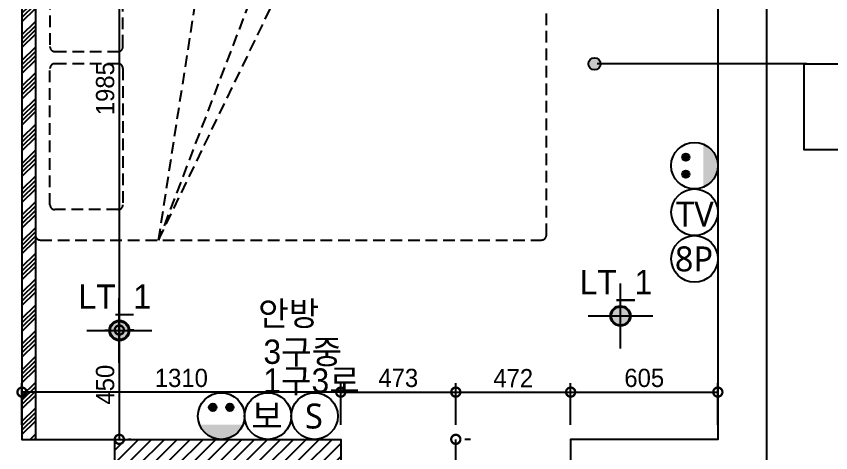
# Model space of a CAD drawing. Header units: inches. Extents: x 211248 to 488355, y -41604 to -7105.
# Drawn here: x 242968 to 246315, y -18165 to -16370 of the extents above; entities that cross this region are included whole.
import ezdxf

# ---------------------------------------------------------------- set-up
doc = ezdxf.new("R2010")
doc.units = ezdxf.units.IN
doc.header["$LTSCALE"] = 60
doc.header["$MEASUREMENT"] = 0
doc.linetypes.add('DH-HID2', pattern=[1.2, 0.8, -0.4])
doc.linetypes.add('HID', pattern=[2.5, 1.5, -1])
for name, color, linetype in [('0-ELC TEXT', 7, 'Continuous'), ('03-WAL NEW', 3, 'Continuous'), ('07-DIM WAL', 5, 'Continuous'), ('15 HAT', 252, 'Continuous'), ('2-con', 2, 'Continuous'), ('3.기호.계단선', 30, 'Continuous'), ('FU-FURM', 251, 'DH-HID2'), ('RC-LIGHT', 7, 'Continuous'), ('설비', 140, 'Continuous')]:
    doc.layers.add(name, color=color, linetype=linetype)
doc.styles.get("Standard").update_dxf_attribs({"font": 'txt.shx', "bigfont": 'whgtxt.shx'})
doc.styles.add('스타일1', font='Korail_Round_Gothic_Light.ttf')
doc.styles.add('코레일둥고', font='Korail_Round_Gothic_Medium.ttf')
doc.dimstyles.new('30', dxfattribs={"dimscale": 30, "dimtxt": 2.5, "dimasz": 2.5, "dimexe": 1.25, "dimexo": 2, "dimtad": 1, "dimdec": 0, "dimtxsty": '스타일1', "dimblk": 'DOTSMALL', "dimcen": 2.5, "dimclrd": 1, "dimclre": 1, "dimclrt": 7, "dimadec": 0, "dimazin": 0, "dimtfac": 1, "dimtdec": 0, "dimtix": 1, "dimtmove": 0, "dimatfit": 3, "dimldrblk": 'DOTSMALL', "dimfxl": 0, "dimarcsym": 0})

# ---------------------------------------------------------------- blocks, each defined once
blk = doc.blocks.new('egoo')
at = {"layer": '설비'}
h = blk.add_hatch(color=140, dxfattribs=at)
edge = h.paths.add_edge_path()
edge.add_arc((1015645.3, 443433.7), 22.3, 0, 360)
h = blk.add_hatch(color=140, dxfattribs=at)
edge = h.paths.add_edge_path()
edge.add_arc((1015747.7, 443433.7), 22.3, 0, 360)
h = blk.add_hatch(color=140, dxfattribs=at)
edge = h.paths.add_edge_path()
edge.add_line((1015826.3, 443329.1), (1015566.6, 443329.1))
edge.add_ellipse((1015696.5, 443381.5), major_axis=(99, 99), ratio=1, start_angle=156.9578, end_angle=293.0422)
at = {"layer": '설비', "color": 140}
for centre, radius in [((1015696.5, 443381.5), 140), ((1015645.3, 443433.7), 22.3), ((1015747.7, 443433.7), 22.3)]:
    blk.add_circle(centre, radius, dxfattribs=at)
blk = doc.blocks.new('1')
at = {"linetype": 'Continuous'}
h = blk.add_hatch(color=4, dxfattribs=at)
h.dxf.hatch_style = 1
edge = h.paths.add_edge_path()
edge.add_arc((11539653.5, -14273503.8), 37.5, 0, 360)
at = {"color": 1, "linetype": 'Continuous'}
for p, q in [((11539653.5, -14273637.1), (11539653.5, -14273370.5)), ((11539520.2, -14273503.8), (11539786.8, -14273503.8))]:
    blk.add_line(p, q, dxfattribs=at)
at = {"color": 4, "linetype": 'Continuous'}
for radius in [41.5, 37.5]:
    blk.add_circle((11539653.5, -14273503.8), radius, dxfattribs=at)
blk = doc.blocks.new('_DOTSMALL')
at = {"color": 0, "linetype": 'ByBlock', "const_width": 0.5}
blk.add_lwpolyline([(-0.0625, 0, 1), (0.0625, 0, 1)], format="xyb", close=True, dxfattribs=at)
blk = doc.blocks.new('*D299')
at = {"layer": '07-DIM WAL', "color": 1, "lineweight": -2}
for p, q in [((243331.2, -15675.2), (243353.7, -15675.2)), ((243391.2, -15675.2), (243391.2, -17660.7)), ((243331.2, -17660.7), (243353.7, -17660.7))]:
    blk.add_line(p, q, dxfattribs=at)
at = {"layer": 'Defpoints', "color": 0}
for p in [(243391.2, -15675.2), (243391.2, -17660.7), (243391.2, -17660.7)]:
    blk.add_point(p, dxfattribs=at)
at = {"layer": '07-DIM WAL', "color": 1, "lineweight": -2, "xscale": 75, "yscale": 75, "zscale": 75}
for p, rotation in [((243391.2, -15675.2), 90), ((243391.2, -17660.7), 270)]:
    blk.add_blockref('_DOTSMALL', p, dxfattribs=dict(at, rotation=rotation))
at = {"layer": '07-DIM WAL', "color": 7, "insert": (243333.2, -16668), "char_height": 75, "attachment_point": 5, "rotation": 90, "style": '스타일1'}
blk.add_mtext('1985', dxfattribs=at)
blk = doc.blocks.new('*D301')
at = {"layer": '07-DIM WAL', "color": 1, "lineweight": -2}
for p, q in [((243391.2, -17660.7), (243391.2, -18110.2)), ((243451.2, -17660.7), (243428.7, -17660.7)), ((243438.7, -18110.2), (243428.7, -18110.2))]:
    blk.add_line(p, q, dxfattribs=at)
at = {"layer": 'Defpoints', "color": 0}
for p in [(243391.2, -17660.7), (243378.7, -18110.2), (243391.2, -18110.2)]:
    blk.add_point(p, dxfattribs=at)
at = {"layer": '07-DIM WAL', "color": 1, "lineweight": -2, "xscale": 75, "yscale": 75, "zscale": 75}
for p, rotation in [((243391.2, -17660.7), 90), ((243391.2, -18110.2), 270)]:
    blk.add_blockref('_DOTSMALL', p, dxfattribs=dict(at, rotation=rotation))
at = {"layer": '07-DIM WAL', "color": 7, "insert": (243333.2, -17885.5), "char_height": 75, "attachment_point": 5, "rotation": 90, "style": '스타일1'}
blk.add_mtext('450', dxfattribs=at)
blk = doc.blocks.new('침대')
at = {"layer": 'FU-FURM'}
for p, q in [((228650.5, -15543.1), (228082.9, -16719.4)), ((228148.9, -16857.4), (228650.5, -15543.1)), ((228650.5, -15543.1), (228419, -17043.5)), ((228082.9, -16719.4), (228178.9, -16803.4)), ((228419, -17043.5), (228148.9, -16857.4))]:
    blk.add_line(p, q, dxfattribs=at)
for points in [[(227056.7, -15563.1), (227056.7, -17023.4, 0.414214), (227076.7, -17043.5), (229137.1, -17043.5, 0.414214), (229157.1, -17023.4), (229157.1, -15563.1, 0.414214), (229137.1, -15543.1), (227076.7, -15543.1, 0.414214)], [(228797.1, -16248.3), (228797.1, -15688.1, -0.414214), (228817.1, -15668.1), (229077.1, -15668.1, -0.414214), (229097.1, -15688.1), (229097.1, -16248.3, -0.414214), (229077.1, -16268.3), (228817.1, -16268.3, -0.414214)], [(228797.1, -16338.3), (228797.1, -16898.4, 0.414214), (228817.1, -16918.4), (229077.1, -16918.4, 0.414214), (229097.1, -16898.4), (229097.1, -16338.3, 0.414214), (229077.1, -16318.3), (228817.1, -16318.3, 0.414214)]]:
    blk.add_lwpolyline(points, format="xyb", close=True, dxfattribs=at)
blk = doc.blocks.new('*D442')
at = {"layer": '07-DIM WAL', "color": 1, "lineweight": -2}
for p, q in [((244774.2, -18605.2), (244774.2, -18110.2)), ((244834.2, -18110.2), (244811.7, -18110.2)), ((244834.2, -18605.2), (244811.7, -18605.2))]:
    blk.add_line(p, q, dxfattribs=at)
at = {"layer": 'Defpoints', "color": 0}
for p in [(244774.2, -18110.2), (244774.2, -18110.2), (244774.2, -18605.2)]:
    blk.add_point(p, dxfattribs=at)
at = {"layer": '07-DIM WAL', "color": 1, "lineweight": -2, "xscale": 75, "yscale": 75, "zscale": 75}
for p, rotation in [((244774.2, -18110.2), 90), ((244774.2, -18605.2), 270)]:
    blk.add_blockref('_DOTSMALL', p, dxfattribs=dict(at, rotation=rotation))
at = {"layer": '07-DIM WAL', "color": 7, "insert": (244716.2, -18357.7), "char_height": 75, "attachment_point": 5, "rotation": 90, "style": '스타일1'}
blk.add_mtext('495', dxfattribs=at)
blk = doc.blocks.new('*D443')
at = {"layer": '15 HAT', "color": 1, "lineweight": -2}
for p, q in [((242991.2, -18050.2), (242991.2, -17878.5)), ((244301.2, -18050.2), (244301.2, -17878.5)), ((244301.2, -17916), (242991.2, -17916))]:
    blk.add_line(p, q, dxfattribs=at)
at = {"layer": 'Defpoints', "color": 0}
for p in [(242991.2, -17916), (242991.2, -18110.2), (244301.2, -18110.2)]:
    blk.add_point(p, dxfattribs=at)
at = {"layer": '15 HAT', "color": 1, "lineweight": -2, "xscale": 75, "yscale": 75, "zscale": 75, "rotation": 180}
blk.add_blockref('_DOTSMALL', (242991.2, -17916), dxfattribs=at)
at = {"layer": '15 HAT', "color": 1, "lineweight": -2, "xscale": 75, "yscale": 75, "zscale": 75}
blk.add_blockref('_DOTSMALL', (244301.2, -17916), dxfattribs=at)
at = {"layer": '15 HAT', "color": 7, "insert": (243646.2, -17858), "char_height": 75, "attachment_point": 5, "style": '스타일1'}
blk.add_mtext('1310', dxfattribs=at)
blk = doc.blocks.new('*D444')
at = {"layer": '15 HAT', "color": 1, "lineweight": -2}
for p, q in [((244301.2, -18050.2), (244301.2, -17878.5)), ((244774.2, -18050.2), (244774.2, -17878.5)), ((244301.2, -17916), (244774.2, -17916))]:
    blk.add_line(p, q, dxfattribs=at)
at = {"layer": 'Defpoints', "color": 0}
for p in [(244774.2, -17916), (244301.2, -18110.2), (244774.2, -18110.2)]:
    blk.add_point(p, dxfattribs=at)
at = {"layer": '15 HAT', "color": 1, "lineweight": -2, "xscale": 75, "yscale": 75, "zscale": 75, "rotation": 180}
blk.add_blockref('_DOTSMALL', (244301.2, -17916), dxfattribs=at)
at = {"layer": '15 HAT', "color": 1, "lineweight": -2, "xscale": 75, "yscale": 75, "zscale": 75}
blk.add_blockref('_DOTSMALL', (244774.2, -17916), dxfattribs=at)
at = {"layer": '15 HAT', "color": 7, "insert": (244537.7, -17858), "char_height": 75, "attachment_point": 5, "style": '스타일1'}
blk.add_mtext('473', dxfattribs=at)
blk = doc.blocks.new('*D445')
at = {"layer": '15 HAT', "color": 1, "lineweight": -2}
for p, q in [((244774.2, -18050.2), (244774.2, -17878.5)), ((245246.2, -18050.2), (245246.2, -17878.5)), ((244774.2, -17916), (245246.2, -17916))]:
    blk.add_line(p, q, dxfattribs=at)
at = {"layer": 'Defpoints', "color": 0}
for p in [(245246.2, -17916), (244774.2, -18110.2), (245246.2, -18110.2)]:
    blk.add_point(p, dxfattribs=at)
at = {"layer": '15 HAT', "color": 1, "lineweight": -2, "xscale": 75, "yscale": 75, "zscale": 75, "rotation": 180}
blk.add_blockref('_DOTSMALL', (244774.2, -17916), dxfattribs=at)
at = {"layer": '15 HAT', "color": 1, "lineweight": -2, "xscale": 75, "yscale": 75, "zscale": 75}
blk.add_blockref('_DOTSMALL', (245246.2, -17916), dxfattribs=at)
at = {"layer": '15 HAT', "color": 7, "insert": (245010.2, -17858.6), "char_height": 75, "attachment_point": 5, "style": '스타일1'}
blk.add_mtext('472', dxfattribs=at)
blk = doc.blocks.new('*D447')
at = {"layer": '15 HAT', "color": 1, "lineweight": -2}
for p, q in [((245246.2, -18050.2), (245246.2, -17878.5)), ((245851.2, -18050.2), (245851.2, -17878.5)), ((245246.2, -17916), (245851.2, -17916))]:
    blk.add_line(p, q, dxfattribs=at)
at = {"layer": 'Defpoints', "color": 0}
for p in [(245851.2, -17916), (245246.2, -18110.2), (245851.2, -18110.2)]:
    blk.add_point(p, dxfattribs=at)
at = {"layer": '15 HAT', "color": 1, "lineweight": -2, "xscale": 75, "yscale": 75, "zscale": 75, "rotation": 180}
blk.add_blockref('_DOTSMALL', (245246.2, -17916), dxfattribs=at)
at = {"layer": '15 HAT', "color": 1, "lineweight": -2, "xscale": 75, "yscale": 75, "zscale": 75}
blk.add_blockref('_DOTSMALL', (245851.2, -17916), dxfattribs=at)
at = {"layer": '15 HAT', "color": 7, "insert": (245548.7, -17858), "char_height": 75, "attachment_point": 5, "style": '스타일1'}
blk.add_mtext('605', dxfattribs=at)

msp = doc.modelspace()

# ---------------------------------------------------------------- hatches: boundary and pattern name
at = {"layer": '0-ELC TEXT'}
h = msp.add_hatch(color=256, dxfattribs=at)
h.dxf.hatch_style = 1
edge = h.paths.add_edge_path()
edge.add_arc((245344.5, -16565.6), 25, 270, 630, ccw=False)
h = msp.add_hatch(color=256, dxfattribs=at)
h.dxf.hatch_style = 1
edge = h.paths.add_edge_path()
edge.add_arc((245344.5, -16565.6), 25, 270, 630, ccw=False)
at = {"layer": '03-WAL NEW'}
h = msp.add_hatch(dxfattribs=at)
h.set_pattern_fill('ANSI31', color=256, scale=300)
h.set_pattern_definition([(45, (21500, 0), (-26.516504, 26.516504), [])])
h.paths.add_polyline_path([(244301.2, -18980.2), (244301.2, -18870.2), (243851.2, -18870.2), (243851.2, -18220.2), (244301.2, -18220.2), (244301.2, -18110.2), (243371.2, -18110.2), (243371.2, -18220.2), (243741.2, -18220.2), (243741.2, -18980.2)])
at = {"layer": '2-con'}
h = msp.add_hatch(color=10, dxfattribs=at)
edge = h.paths.add_edge_path()
edge.add_arc((243775.1, -17978.6), 15.3, 0, 360)
h = msp.add_hatch(color=10, dxfattribs=at)
edge = h.paths.add_edge_path()
edge.add_arc((243845.2, -17978.6), 15.3, 0, 360)
h = msp.add_hatch(color=10, dxfattribs=at)
edge = h.paths.add_edge_path()
edge.add_line((243721.3, -18050.2), (243899, -18050.2))
edge.add_ellipse((243810.2, -18014.4), major_axis=(-67.8, 67.8), ratio=1, start_angle=66.9578, end_angle=203.0422, ccw=False)
at = {"layer": '3.기호.계단선'}
h = msp.add_hatch(dxfattribs=at)
h.set_pattern_fill('ANSI34', color=8, scale=100)
h.paths.add_polyline_path([(242991.2, -18110.2), (243046.2, -18110.2), (243046.2, -15035.2), (242991.2, -15035.2)])

# ---------------------------------------------------------------- linework, layer by layer
at = {"layer": '0-ELC TEXT'}
msp.add_line((246216.7, -16565.6), (245354.8, -16565.6), dxfattribs=at)
msp.add_lwpolyline([(246206.4, -16565.6), (247688.3, -16565.6), (247688.3, -16919.4), (246206.4, -16919.4)], close=True, dxfattribs=at)
msp.add_circle((245344.5, -16565.6), 25, dxfattribs=at)
msp.add_circle((245344.5, -16565.6), 25, dxfattribs=at)
at = {"layer": '03-WAL NEW'}
msp.add_line((243371.2, -18110.2), (243371.2, -18220.2), dxfattribs=at)
msp.add_lwpolyline([(243371.2, -18110.2), (244301.2, -18110.2), (244301.2, -18220.2), (243851.2, -18220.2)], dxfattribs=at)
at = {"layer": '2-con'}
msp.add_line((246051.2, -14780.2), (246051.2, -22410.2), dxfattribs=at)
for points in [[(242991.2, -14980.2), (242991.2, -18110.2), (243371.2, -18110.2), (243371.2, -18220.2), (242991.2, -18220.2)], [(245851.2, -14980.2), (245851.2, -18110.2), (245246.2, -18110.2), (245246.2, -18210.2), (245851.2, -18210.2)]]:
    msp.add_lwpolyline(points, dxfattribs=at)
at = {"layer": '2-con', "color": 10}
for centre, radius in [((243810.2, -18014.4), 95.8), ((244193.5, -18014.4), 95.8), ((243775.1, -17978.6), 15.3), ((243845.2, -17978.6), 15.3)]:
    msp.add_circle(centre, radius, dxfattribs=at)
at = {"layer": '3.기호.계단선', "color": 8}
msp.add_line((243046.2, -15035.2), (243046.2, -18110.2), dxfattribs=at)
at = {"layer": '설비', "color": 140}
for centre in [(245755.4, -17176.3), (245755.4, -17368.2), (244001.8, -18014.4)]:
    msp.add_circle(centre, 95.8, dxfattribs=at)

# ---------------------------------------------------------------- block references
at = {"color": 8, "rotation": 180}
msp.add_blockref('침대', (472203.3, -32833.5), dxfattribs=at)
at = {"rotation": 180}
msp.add_blockref('침대', (472203.3, -32833.5), dxfattribs=at)
at = {"layer": 'RC-LIGHT', "color": 140, "xscale": 0.6845238224412213, "yscale": 0.6845238224412213, "zscale": 0.6845238224412213, "rotation": 90}
msp.add_blockref('egoo', (549260.5, -712253.1), dxfattribs=at)
at = {"layer": 'RC-LIGHT'}
for p in [(-11294202.3, 14255901.1), (-11296262.3, 14255841.1)]:
    msp.add_blockref('1', p, dxfattribs=at)

# ---------------------------------------------------------------- texts
at = {"layer": '0-ELC TEXT', "style": '코레일둥고'}
for s, p in [('안방', (243961.8, -17642.5)), ('3구중', (243983.5, -17799.9)), ('1구3로', (243982.9, -17918.6))]:
    msp.add_text(s, height=100, dxfattribs=at).set_placement(p)
at = {"layer": '2-con', "color": 10, "insert": (244227.8, -17963), "char_height": 102.679, "attachment_point": 3}
msp.add_mtext_dynamic_manual_height_columns('{\\fMalgun Gothic|b0|i0|c129|p50;S}', width=163.712, gutter_width=1.14, heights=[0], dxfattribs=at)
at = {"layer": '3.기호.계단선', "linetype": 'HID', "style": '코레일둥고'}
for p in [(245283.6, -17513.3), (243223.6, -17573.3)]:
    msp.add_text('LT_1', height=100, dxfattribs=at).set_placement(p)
at = {"layer": '설비', "color": 140, "char_height": 102.679, "attachment_point": 3}
for s, insert in [('{\\fMalgun Gothic|b0|i0|c129|p50;TV}', (245834.5, -17132.2)), ('{\\fMalgun Gothic|b0|i0|c129|p50;8P}', (245831.9, -17316.8)), ('{\\fMalgun Gothic|b0|i0|c129|p50;보}', (244062.9, -17963))]:
    msp.add_mtext_dynamic_manual_height_columns(s, width=163.712, gutter_width=1.14, heights=[0], dxfattribs=dict(at, insert=insert))

# ---------------------------------------------------------------- dimensions: what is measured, and where the dimension line sits
at = {"layer": '07-DIM WAL'}
for base, p1, p2, picture, middle in [((243391.2034765, -17660.726354), (243391.2034765, -15675.226354), (243391.2034765, -17660.726354), '*D299', (243333.1875485, -16667.976354)), ((243391.2034765, -18110.2263541), (243391.2034765, -17660.726354), (243378.7034765, -18110.2263541), '*D301', (243333.1875485, -17885.476354)), ((244774.2, -18110.2), (244774.2, -18605.2), (244774.2, -18110.2), '*D442', (244716.2, -18357.7))]:
    dim = msp.add_linear_dim(base=base, p1=p1, p2=p2, angle=90, dimstyle='30', dxfattribs=at)
    dim.commit()
    dim.dimension.update_dxf_attribs({"geometry": picture, "text_midpoint": middle})
at = {"layer": '15 HAT'}
for base, p1, p2, picture, middle in [((242991.2, -17916), (244301.2, -18110.2), (242991.2, -18110.2), '*D443', (243646.2, -17858)), ((244774.2, -17916), (244301.2, -18110.2), (244774.2, -18110.2), '*D444', (244537.7, -17858)), ((245246.2, -17916), (244774.2, -18110.2), (245246.2, -18110.2), '*D445', (245010.2, -17858.6)), ((245851.2, -17916), (245246.2, -18110.2), (245851.2, -18110.2), '*D447', (245548.7, -17858))]:
    dim = msp.add_linear_dim(base=base, p1=p1, p2=p2, dimstyle='30', dxfattribs=at)
    dim.commit()
    dim.dimension.update_dxf_attribs({"geometry": picture, "text_midpoint": middle})

doc.saveas('drawing.dxf')
